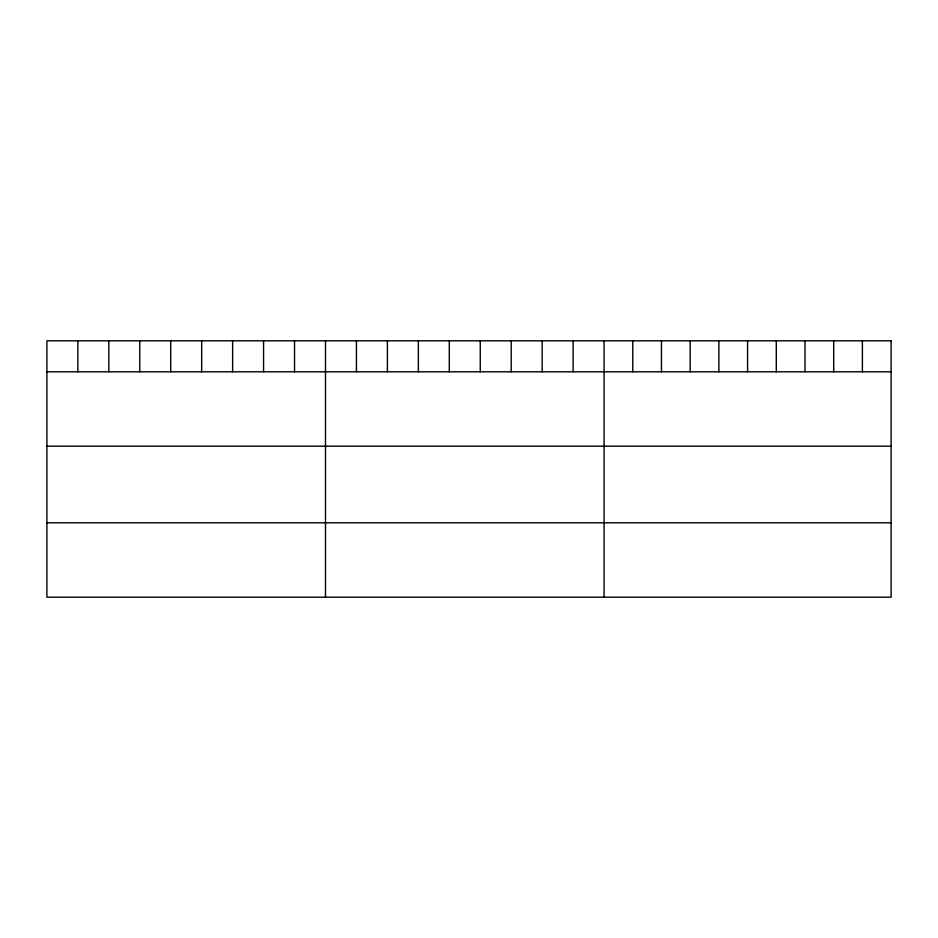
<?xml version="1.0" encoding="UTF-8"?>
<svg xmlns="http://www.w3.org/2000/svg" width="938" height="938" viewBox="0 0 938 938"><rect width="100%" height="100%" fill="white"/><g stroke="black" fill="none" stroke-linecap="round" stroke-linejoin="round"><path stroke-width="1.41" d="M46.9 371.8L891.1 371.8M46.9 446.183L891.1 446.183M46.9 522.806L891.1 522.806M862.397 340.811L862.397 371.8M833.694 340.811L833.694 371.8M804.992 340.811L804.992 371.8M776.289 340.811L776.289 371.8M747.586 340.811L747.586 371.8M718.883 340.811L718.883 371.8M690.18 340.811L690.18 371.8M661.478 340.811L661.478 371.8M632.775 340.811L632.775 371.8M604.072 340.811L604.072 597.189M573.118 340.811L573.118 371.8M542.164 340.811L542.164 371.8M511.21 340.811L511.21 371.8M480.256 340.811L480.256 371.8M449.302 340.811L449.302 371.8M418.348 340.811L418.348 371.8M387.394 340.811L387.394 371.8M356.44 340.811L356.44 371.8M325.486 340.811L325.486 597.189M294.532 340.811L294.532 371.8M263.578 340.811L263.578 371.8M232.624 340.811L232.624 371.8M201.67 340.811L201.67 371.8M170.716 340.811L170.716 371.8M139.762 340.811L139.762 371.8M108.808 340.811L108.808 371.8M77.854 340.811L77.854 371.8M891.1 340.811L46.9 340.811L46.9 597.189L891.1 597.189L891.1 340.811"/></g></svg>
